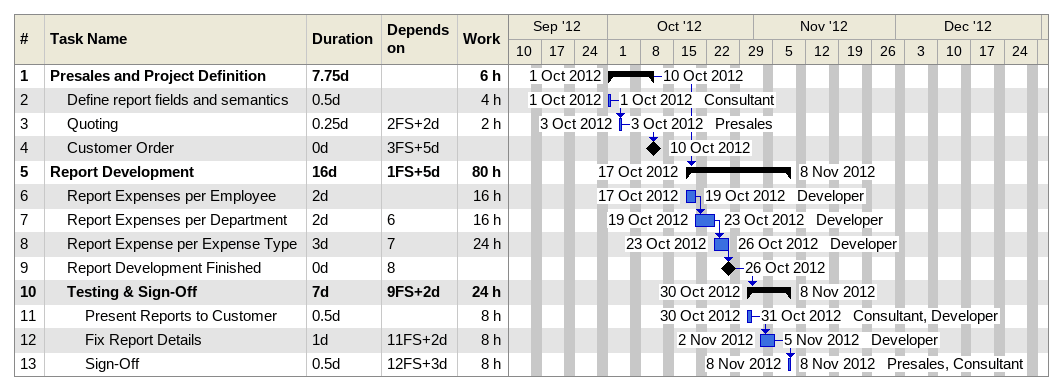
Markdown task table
| ID | Level | Task | Duration | Start | Finish | Predecessors | Resources | Work (h) |
|---|---|---|---|---|---|---|---|---|
| 1 | 1 | **Presales and Project Definition** | 7.75d | 2012-10-01 | 2012-10-10 |  |  | 6 |
| 2 | 2 | Define report fields and semantics | 0.5d | 2012-10-01 | 2012-10-01 |  | Consultant | 4 |
| 3 | 2 | Quoting | 0.25d | 2012-10-03 | 2012-10-03 | 2FS+2d | Presales | 2 |
| 4 | 2 | Customer Order | 0d | 2012-10-10 | 2012-10-10 | 3FS+5d |  |  |
| 5 | 1 | **Report Development** | 16d | 2012-10-17 | 2012-11-08 | 1FS+5d |  | 80 |
| 6 | 2 | Report Expenses per Employee | 2d | 2012-10-17 | 2012-10-19 |  | Developer | 16 |
| 7 | 2 | Report Expenses per Department | 2d | 2012-10-19 | 2012-10-23 | 6 | Developer | 16 |
| 8 | 2 | Report Expense per Expense Type | 3d | 2012-10-23 | 2012-10-26 | 7 | Developer | 24 |
| 9 | 2 | Report Development Finished | 0d | 2012-10-26 | 2012-10-26 | 8 |  |  |
| 10 | 2 | **Testing & Sign-Off** | 7d | 2012-10-30 | 2012-11-08 | 9FS+2d |  | 24 |
| 11 | 3 | Present Reports to Customer | 0.5d | 2012-10-30 | 2012-10-31 |  | Consultant, Developer | 8 |
| 12 | 3 | Fix Report Details | 1d | 2012-11-02 | 2012-11-05 | 11FS+2d | Developer | 8 |
| 13 | 3 | Sign-Off | 0.5d | 2012-11-08 | 2012-11-08 | 12FS+3d | Presales, Consultant | 8 |
